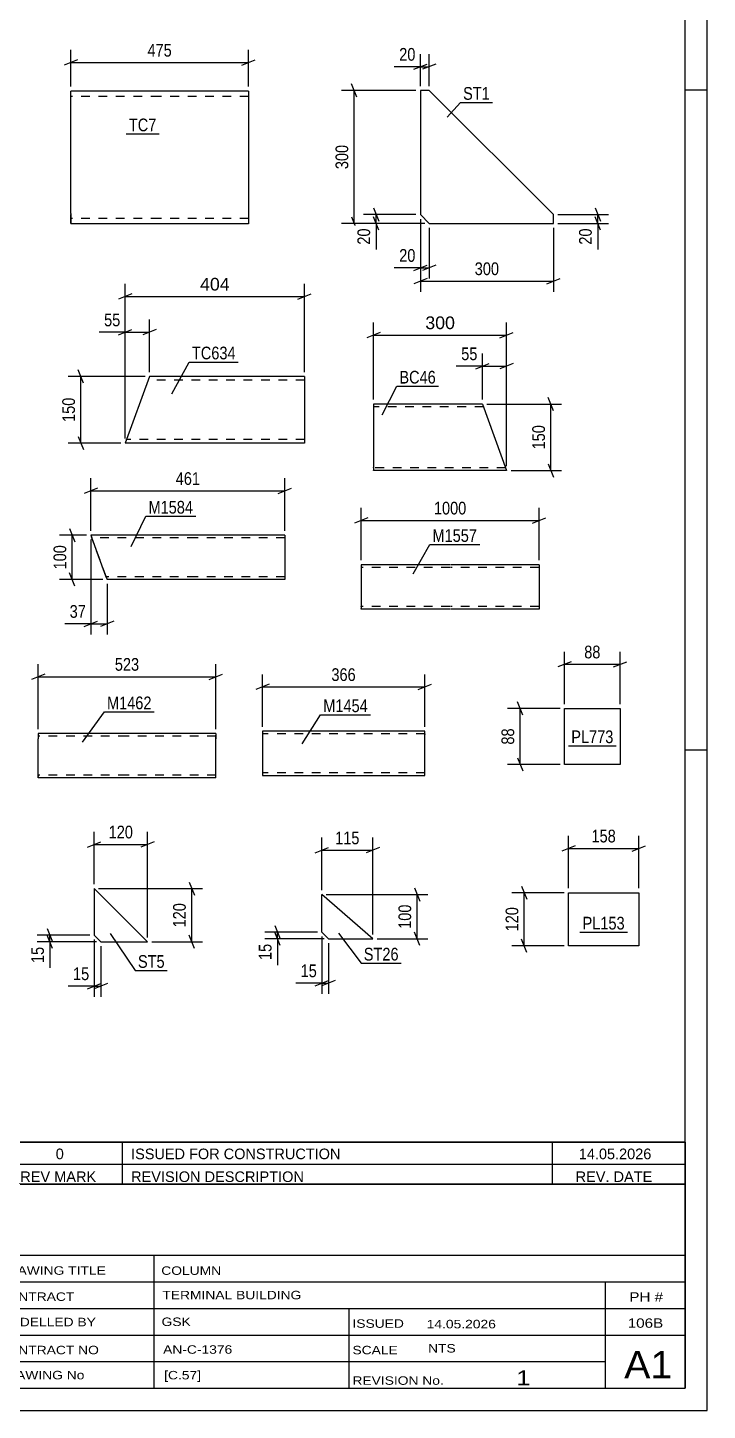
# Model space of a CAD drawing. Header units: millimetres. Extents: x 0 to 841, y 0 to 594.
# Drawn here: x 687.7 to 841, y 0 to 312.1 of the extents above; entities that cross this region are included whole.
import ezdxf

# ---------------------------------------------------------------- set-up
doc = ezdxf.new("R2010")
doc.units = ezdxf.units.MM
doc.linetypes.add('DXK_LINE_DOT2', pattern=[3.9198, 1.9599, -1.9599])
doc.styles.add('Arial', font='ARIAL.TTF', dxfattribs={"height": 0.2})
doc.styles.add('Arial Narrow', font='ARIALN.TTF', dxfattribs={"height": 0.2})

# ---------------------------------------------------------------- blocks, each defined once
blk = doc.blocks.new('Unknown-256180323-1134')
at = {"color": 5, "linetype": 'Continuous'}
for p, q in [((841, 0), (841, 594)), ((836, 5), (836, 589)), ((841, 298), (836, 298)), ((841, 149), (836, 149)), ((5, 5), (836, 5)), ((0, 0), (841, 0))]:
    blk.add_line(p, q, dxfattribs=at)
blk = doc.blocks.new('Part-256180323-11249 - 11248')
at = {"color": 2, "linetype": 'Continuous'}
for p, q in [((754.03, 107.94), (754.03, 116.44)), ((765.53, 106.44), (754.03, 116.44)), ((755.53, 106.44), (754.03, 107.94)), ((755.53, 106.44), (765.53, 106.44))]:
    blk.add_line(p, q, dxfattribs=at)
blk = doc.blocks.new('Part-256180323-11005 - 11004')
at = {"color": 2, "linetype": 'Continuous'}
for p, q in [((717.39, 297.82), (697.39, 297.82)), ((697.39, 270.22), (697.39, 297.82)), ((737.49, 297.82), (717.49, 297.82)), ((737.49, 297.82), (737.49, 267.82)), ((697.39, 270.22), (697.39, 267.82)), ((717.39, 267.82), (697.39, 267.82)), ((737.49, 267.82), (717.49, 267.82))]:
    blk.add_line(p, q, dxfattribs=at)
at = {"color": 7, "linetype": 'DXK_LINE_DOT2'}
for p, q in [((717.39, 296.62), (697.39, 296.62)), ((737.49, 296.62), (717.49, 296.62)), ((697.39, 268), (697.39, 270.22)), ((697.39, 269.02), (697.39, 269.11)), ((717.39, 269.02), (697.39, 269.02)), ((737.49, 269.02), (717.49, 269.02)), ((737.49, 269.02), (737.49, 269.11))]:
    blk.add_line(p, q, dxfattribs=at)
blk = doc.blocks.new('Part-256180323-11063 - 11062')
at = {"color": 2, "linetype": 'Continuous'}
for p, q in [((702.68, 117.77), (702.68, 107.27)), ((702.68, 117.77), (714.68, 105.77)), ((702.68, 107.27), (704.18, 105.77)), ((704.18, 105.77), (714.68, 105.77))]:
    blk.add_line(p, q, dxfattribs=at)
blk = doc.blocks.new('Part-256180323-11108 - 11107')
at = {"color": 2, "linetype": 'Continuous'}
for p, q in [((778.27, 297.93), (776.27, 297.93)), ((776.27, 297.93), (776.27, 269.93)), ((806.27, 269.93), (778.27, 297.93)), ((776.27, 269.93), (778.27, 267.93)), ((806.27, 267.93), (806.27, 269.93)), ((778.27, 267.93), (806.27, 267.93))]:
    blk.add_line(p, q, dxfattribs=at)
blk = doc.blocks.new('Part-256180323-11129 - 11128')
at = {"color": 2, "linetype": 'Continuous'}
for p, q in [((790.26, 227.17), (765.72, 227.17)), ((765.72, 227.17), (765.72, 212.26)), ((790.26, 227.17), (795.72, 212.17)), ((765.72, 212.17), (765.72, 212.26)), ((795.72, 212.17), (765.72, 212.17))]:
    blk.add_line(p, q, dxfattribs=at)
at = {"color": 7, "linetype": 'DXK_LINE_DOT2'}
for p, q in [((790.48, 226.57), (765.72, 226.57)), ((765.72, 212.77), (765.72, 212.81)), ((795.5, 212.77), (765.72, 212.77)), ((795.5, 212.77), (795.48, 212.81))]:
    blk.add_line(p, q, dxfattribs=at)
blk = doc.blocks.new('Part-256180323-11146 - 11145')
at = {"color": 2, "linetype": 'Continuous'}
for p, q in [((809.71, 104.86), (809.71, 116.86)), ((809.71, 116.86), (825.52, 116.86)), ((825.52, 116.86), (825.52, 104.86)), ((825.52, 104.86), (809.71, 104.86))]:
    blk.add_line(p, q, dxfattribs=at)
blk = doc.blocks.new('Part-256180323-11163 - 11162')
at = {"color": 2, "linetype": 'Continuous'}
for p, q in [((715.15, 233.37), (709.69, 218.37)), ((750.11, 233.37), (715.15, 233.37)), ((750.11, 233.37), (750.11, 233.25)), ((750.11, 233.25), (750.11, 218.37)), ((750.11, 218.37), (709.69, 218.37))]:
    blk.add_line(p, q, dxfattribs=at)
at = {"color": 7, "linetype": 'DXK_LINE_DOT2'}
for p, q in [((750.11, 232.57), (714.86, 232.57)), ((709.98, 219.17), (710, 219.23)), ((750.11, 219.17), (709.98, 219.17)), ((750.11, 219.17), (750.11, 219.23))]:
    blk.add_line(p, q, dxfattribs=at)
blk = doc.blocks.new('Part-256180323-11177 - 11176')
at = {"color": 2, "linetype": 'Continuous'}
for p, q in [((777.24, 153.3), (740.62, 153.3)), ((740.62, 153.3), (740.62, 143.39)), ((777.24, 144.5), (777.24, 153.3)), ((777.24, 143.3), (777.24, 144.5)), ((740.62, 143.39), (740.62, 143.3)), ((740.62, 143.3), (777.24, 143.3))]:
    blk.add_line(p, q, dxfattribs=at)
at = {"color": 7, "linetype": 'DXK_LINE_DOT2'}
for p, q in [((777.24, 152.7), (740.62, 152.7)), ((777.24, 152.7), (777.24, 152.65)), ((777.24, 152.65), (777.24, 152.7)), ((777.24, 152.56), (777.24, 152.65)), ((777.24, 152.65), (777.24, 152.56)), ((740.62, 143.9), (740.62, 143.94)), ((777.24, 143.9), (740.62, 143.9)), ((777.24, 143.94), (777.24, 144.27)), ((777.24, 143.9), (777.24, 143.94))]:
    blk.add_line(p, q, dxfattribs=at)
blk = doc.blocks.new('Part-256180323-11193 - 11192')
at = {"color": 2, "linetype": 'Continuous'}
for p, q in [((690.04, 152.77), (690.04, 151.57)), ((710.04, 152.77), (690.04, 152.77)), ((690.04, 143.51), (690.04, 151.57)), ((730.14, 152.77), (710.14, 152.77)), ((730.14, 152.77), (730.14, 152.67)), ((730.14, 152.67), (730.14, 151.57)), ((730.14, 142.77), (730.14, 151.57)), ((690.04, 142.86), (690.04, 143.51)), ((690.04, 142.77), (690.04, 142.86)), ((710.04, 142.77), (690.04, 142.77)), ((730.14, 142.77), (710.14, 142.77))]:
    blk.add_line(p, q, dxfattribs=at)
at = {"color": 7, "linetype": 'DXK_LINE_DOT2'}
for p, q in [((710.04, 152.17), (690.04, 152.17)), ((730.14, 152.17), (710.14, 152.17)), ((730.14, 151.57), (730.14, 152.41)), ((690.04, 143.51), (690.04, 143.12)), ((690.04, 143.37), (690.04, 143.41)), ((710.04, 143.37), (690.04, 143.37)), ((690.04, 142.77), (690.04, 142.77)), ((730.14, 143.37), (710.14, 143.37)), ((730.14, 143.37), (730.14, 143.41))]:
    blk.add_line(p, q, dxfattribs=at)
blk = doc.blocks.new('Part-256180323-11209 - 11208')
at = {"color": 2, "linetype": 'Continuous'}
for p, q in [((701.93, 197.57), (701.93, 197.57)), ((701.96, 197.48), (701.93, 197.57)), ((725.6, 197.57), (701.93, 197.57)), ((702.06, 197.22), (701.96, 197.48)), ((702.2, 196.83), (702.06, 197.22)), ((705.33, 188.31), (702.2, 196.83)), ((745.7, 197.57), (725.7, 197.57)), ((745.7, 197.57), (745.7, 187.57)), ((705.47, 187.93), (705.33, 188.31)), ((705.57, 187.67), (705.47, 187.93)), ((705.6, 187.57), (705.57, 187.67)), ((705.6, 187.57), (705.6, 187.57)), ((725.6, 187.57), (705.6, 187.57)), ((745.7, 187.57), (725.7, 187.57))]:
    blk.add_line(p, q, dxfattribs=at)
at = {"color": 7, "linetype": 'DXK_LINE_DOT2'}
for p, q in [((701.93, 197.57), (701.93, 197.57)), ((701.93, 197.57), (701.96, 197.48)), ((701.96, 197.48), (702.06, 197.22)), ((702.06, 197.22), (702.15, 196.97)), ((705.36, 188.22), (702.15, 196.97)), ((702.15, 196.97), (702.15, 196.97)), ((725.6, 196.97), (702.15, 196.97)), ((702.17, 196.93), (702.15, 196.97)), ((702.17, 196.93), (702.15, 196.97)), ((705.24, 188.54), (702.17, 196.93)), ((702.2, 196.83), (702.17, 196.93)), ((702.22, 196.8), (702.2, 196.83)), ((702.29, 196.6), (702.22, 196.8)), ((745.7, 196.97), (725.7, 196.97)), ((705.31, 188.35), (702.29, 196.6)), ((705.31, 188.35), (705.24, 188.54)), ((705.36, 188.22), (705.31, 188.35)), ((705.31, 188.35), (705.36, 188.22)), ((705.38, 188.17), (705.36, 188.22)), ((705.36, 188.22), (705.38, 188.17)), ((705.36, 188.22), (705.47, 187.93)), ((705.38, 188.17), (705.38, 188.17)), ((725.6, 188.17), (705.38, 188.17)), ((705.47, 187.93), (705.57, 187.67)), ((705.57, 187.67), (705.6, 187.57)), ((705.6, 187.57), (705.6, 187.57)), ((745.7, 188.17), (725.7, 188.17)), ((745.7, 188.17), (745.7, 188.22))]:
    blk.add_line(p, q, dxfattribs=at)
blk = doc.blocks.new('Part-256180323-11216 - 11215')
at = {"color": 2, "linetype": 'Continuous'}
for p, q in [((782.93, 190.89), (762.93, 190.89)), ((762.93, 190.89), (762.93, 180.98)), ((803.03, 190.89), (783.03, 190.89)), ((803.03, 190.89), (803.03, 180.89)), ((762.93, 180.89), (762.93, 180.98)), ((782.93, 180.89), (762.93, 180.89)), ((803.03, 180.89), (783.03, 180.89))]:
    blk.add_line(p, q, dxfattribs=at)
at = {"color": 7, "linetype": 'DXK_LINE_DOT2'}
for p, q in [((782.93, 190.29), (762.93, 190.29)), ((803.03, 190.29), (783.03, 190.29)), ((762.93, 181.49), (762.93, 181.53)), ((782.93, 181.49), (762.93, 181.49)), ((803.03, 181.49), (783.03, 181.49)), ((803.03, 181.49), (803.03, 181.53))]:
    blk.add_line(p, q, dxfattribs=at)
blk = doc.blocks.new('Part-256180323-11223 - 11222')
at = {"color": 2, "linetype": 'Continuous'}
for p, q in [((808.77, 145.83), (808.77, 158.41)), ((808.77, 158.41), (821.34, 158.41)), ((821.34, 158.41), (821.34, 145.83)), ((821.34, 145.83), (808.77, 145.83))]:
    blk.add_line(p, q, dxfattribs=at)
blk = doc.blocks.new('StraightDimension-256180323-11785 - 11248')
at = {"color": 7, "linetype": 'Continuous'}
for p, q in [((743.43, 109.44), (744.63, 106.44)), ((753.03, 107.94), (741.18, 107.94)), ((754.53, 106.44), (741.18, 106.44)), ((744.63, 104.94), (743.43, 107.94)), ((744.03, 106.44), (744.03, 107.94))]:
    blk.add_line(p, q, dxfattribs=at)
at = {"color": 0}
blk.add_wipeout([(743.28, 105.91), (739.08, 105.91), (739.08, 101.06), (743.28, 101.06)], dxfattribs=at)
at = {"color": 7, "linetype": 'Continuous'}
blk.add_line((744.03, 106.44), (744.03, 100.53), dxfattribs=at)
blk.add_line((744.03, 106.44), (744.03, 100.53), dxfattribs=at)
at = {"color": 3, "style": 'Arial Narrow'}
blk.add_text('15', height=2.863, rotation=90.0002, dxfattribs=at).set_placement((742.68, 101.66))
blk = doc.blocks.new('StraightDimension-256180323-11777 - 11248')
at = {"color": 7, "linetype": 'Continuous'}
for p, q in [((754.03, 106.94), (754.03, 94.04)), ((755.53, 105.44), (755.53, 94.04)), ((752.53, 95.84), (755.53, 97.04)), ((757.03, 97.04), (754.03, 95.84)), ((754.03, 96.44), (755.53, 96.44))]:
    blk.add_line(p, q, dxfattribs=at)
at = {"color": 0}
blk.add_wipeout([(753.51, 97.19), (753.51, 101.39), (748.65, 101.39), (748.65, 97.19)], dxfattribs=at)
at = {"color": 7, "linetype": 'Continuous'}
blk.add_line((754.03, 96.44), (748.13, 96.44), dxfattribs=at)
blk.add_line((754.03, 96.44), (748.13, 96.44), dxfattribs=at)
at = {"color": 3, "style": 'Arial Narrow'}
blk.add_text('15', height=2.863, dxfattribs=at).set_placement((749.25, 97.79))
blk = doc.blocks.new('StraightDimension-256180323-11789 - 11248')
at = {"color": 7, "linetype": 'Continuous'}
for p, q in [((755.03, 116.44), (777.93, 116.44)), ((774.93, 117.94), (776.13, 114.94)), ((775.53, 106.44), (775.53, 116.44)), ((766.53, 106.44), (777.93, 106.44)), ((776.13, 104.94), (774.93, 107.94))]:
    blk.add_line(p, q, dxfattribs=at)
at = {"color": 0}
blk.add_wipeout([(774.78, 114.78), (770.58, 114.78), (770.58, 108.1), (774.78, 108.1)], dxfattribs=at)
at = {"color": 3, "style": 'Arial Narrow'}
blk.add_text('100', height=2.863, rotation=90.0002, dxfattribs=at).set_placement((774.18, 108.7))
blk = doc.blocks.new('StraightDimension-256180323-11781 - 11248')
at = {"color": 7, "linetype": 'Continuous'}
for p, q in [((754.03, 117.44), (754.03, 129.29)), ((765.53, 107.44), (765.53, 129.29)), ((752.53, 125.84), (755.53, 127.04)), ((754.03, 126.44), (765.53, 126.44)), ((767.03, 127.04), (764.03, 125.84))]:
    blk.add_line(p, q, dxfattribs=at)
at = {"color": 0}
blk.add_wipeout([(763.13, 127.19), (763.13, 131.39), (756.44, 131.39), (756.44, 127.19)], dxfattribs=at)
at = {"color": 3, "style": 'Arial Narrow'}
blk.add_text('115', height=2.863, dxfattribs=at).set_placement((757.04, 127.79))
blk = doc.blocks.new('StraightDimension-256180323-11285 - 11004')
at = {"color": 7, "linetype": 'Continuous'}
for p, q in [((697.39, 298.82), (697.39, 307.1)), ((737.49, 298.82), (737.49, 307.1)), ((698.89, 304.85), (695.89, 303.65)), ((697.39, 304.25), (737.49, 304.25)), ((735.99, 303.65), (738.99, 304.85))]:
    blk.add_line(p, q, dxfattribs=at)
at = {"color": 0}
blk.add_wipeout([(720.78, 305), (720.78, 309.2), (714.1, 309.2), (714.1, 305)], dxfattribs=at)
at = {"color": 3, "style": 'Arial Narrow'}
blk.add_text('475', height=2.863, dxfattribs=at).set_placement((714.7, 305.6))
blk = doc.blocks.new('StraightDimension-256180323-11459 - 11062')
at = {"color": 7, "linetype": 'Continuous'}
for p, q in [((701.68, 107.27), (689.83, 107.27)), ((692.08, 108.77), (693.28, 105.77)), ((693.28, 104.27), (692.08, 107.27)), ((692.68, 105.77), (692.68, 107.27)), ((703.18, 105.77), (689.83, 105.77))]:
    blk.add_line(p, q, dxfattribs=at)
at = {"color": 0}
blk.add_wipeout([(691.93, 105.24), (687.73, 105.24), (687.73, 100.38), (691.93, 100.38)], dxfattribs=at)
at = {"color": 7, "linetype": 'Continuous'}
blk.add_line((692.68, 105.77), (692.68, 99.86), dxfattribs=at)
blk.add_line((692.68, 105.77), (692.68, 99.86), dxfattribs=at)
at = {"color": 3, "style": 'Arial Narrow'}
blk.add_text('15', height=2.863, rotation=90.0002, dxfattribs=at).set_placement((691.33, 100.98))
blk = doc.blocks.new('StraightDimension-256180323-11451 - 11062')
at = {"color": 7, "linetype": 'Continuous'}
for p, q in [((702.68, 106.27), (702.68, 93.37)), ((704.18, 104.77), (704.18, 93.37)), ((701.18, 95.17), (704.18, 96.37)), ((705.68, 96.37), (702.68, 95.17)), ((702.68, 95.77), (704.18, 95.77))]:
    blk.add_line(p, q, dxfattribs=at)
at = {"color": 0}
blk.add_wipeout([(702.16, 96.52), (702.16, 100.72), (697.3, 100.72), (697.3, 96.52)], dxfattribs=at)
at = {"color": 7, "linetype": 'Continuous'}
blk.add_line((702.68, 95.77), (696.78, 95.77), dxfattribs=at)
blk.add_line((702.68, 95.77), (696.78, 95.77), dxfattribs=at)
at = {"color": 3, "style": 'Arial Narrow'}
blk.add_text('15', height=2.863, dxfattribs=at).set_placement((697.9, 97.12))
blk = doc.blocks.new('StraightDimension-256180323-11463 - 11062')
at = {"color": 7, "linetype": 'Continuous'}
for p, q in [((724.08, 119.27), (725.28, 116.27)), ((703.68, 117.77), (727.08, 117.77)), ((724.68, 105.77), (724.68, 117.77)), ((725.28, 104.27), (724.08, 107.27)), ((715.68, 105.77), (727.08, 105.77))]:
    blk.add_line(p, q, dxfattribs=at)
at = {"color": 0}
blk.add_wipeout([(723.93, 115.11), (719.73, 115.11), (719.73, 108.42), (723.93, 108.42)], dxfattribs=at)
at = {"color": 3, "style": 'Arial Narrow'}
blk.add_text('120', height=2.863, rotation=90.0002, dxfattribs=at).set_placement((723.33, 109.02))
blk = doc.blocks.new('StraightDimension-256180323-11455 - 11062')
at = {"color": 7, "linetype": 'Continuous'}
for p, q in [((701.18, 127.17), (704.18, 128.37)), ((702.68, 118.77), (702.68, 130.62)), ((716.18, 128.37), (713.18, 127.17)), ((714.68, 106.77), (714.68, 130.62)), ((702.68, 127.77), (714.68, 127.77))]:
    blk.add_line(p, q, dxfattribs=at)
at = {"color": 0}
blk.add_wipeout([(712.03, 128.52), (712.03, 132.72), (705.34, 132.72), (705.34, 128.52)], dxfattribs=at)
at = {"color": 3, "style": 'Arial Narrow'}
blk.add_text('120', height=2.863, dxfattribs=at).set_placement((705.94, 129.12))
blk = doc.blocks.new('StraightDimension-256180323-11507 - 11107')
at = {"color": 7, "linetype": 'Continuous'}
for p, q in [((776.27, 268.93), (776.27, 252.53)), ((806.27, 266.93), (806.27, 252.53)), ((777.77, 255.53), (774.77, 254.33)), ((776.27, 254.93), (806.27, 254.93)), ((804.77, 254.33), (807.77, 255.53))]:
    blk.add_line(p, q, dxfattribs=at)
at = {"color": 0}
blk.add_wipeout([(794.61, 255.68), (794.61, 259.88), (787.93, 259.88), (787.93, 255.68)], dxfattribs=at)
at = {"color": 3, "style": 'Arial Narrow'}
blk.add_text('300', height=2.863, dxfattribs=at).set_placement((788.53, 256.28))
blk = doc.blocks.new('StraightDimension-256180323-11499 - 11107')
at = {"color": 7, "linetype": 'Continuous'}
for p, q in [((807.27, 269.93), (818.67, 269.93)), ((815.67, 271.43), (816.87, 268.43)), ((816.87, 266.43), (815.67, 269.43)), ((816.27, 267.93), (816.27, 269.93)), ((807.27, 267.93), (818.67, 267.93))]:
    blk.add_line(p, q, dxfattribs=at)
at = {"color": 0}
blk.add_wipeout([(815.52, 267.41), (811.32, 267.41), (811.32, 262.55), (815.52, 262.55)], dxfattribs=at)
at = {"color": 7, "linetype": 'Continuous'}
blk.add_line((816.27, 267.93), (816.27, 262.03), dxfattribs=at)
blk.add_line((816.27, 267.93), (816.27, 262.03), dxfattribs=at)
at = {"color": 3, "style": 'Arial Narrow'}
blk.add_text('20', height=2.863, rotation=90.0002, dxfattribs=at).set_placement((814.92, 263.15))
blk = doc.blocks.new('StraightDimension-256180323-11491 - 11107')
at = {"color": 7, "linetype": 'Continuous'}
for p, q in [((776.27, 268.93), (776.27, 255.53)), ((778.27, 266.93), (778.27, 255.53)), ((774.77, 257.33), (777.77, 258.53)), ((776.27, 257.93), (778.27, 257.93)), ((779.77, 258.53), (776.77, 257.33))]:
    blk.add_line(p, q, dxfattribs=at)
at = {"color": 0}
blk.add_wipeout([(775.74, 258.68), (775.74, 262.88), (770.89, 262.88), (770.89, 258.68)], dxfattribs=at)
at = {"color": 7, "linetype": 'Continuous'}
blk.add_line((776.27, 257.93), (770.36, 257.93), dxfattribs=at)
blk.add_line((776.27, 257.93), (770.36, 257.93), dxfattribs=at)
at = {"color": 3, "style": 'Arial Narrow'}
blk.add_text('20', height=2.863, dxfattribs=at).set_placement((771.49, 259.28))
blk = doc.blocks.new('StraightDimension-256180323-11511 - 11107')
at = {"color": 7, "linetype": 'Continuous'}
for p, q in [((775.27, 297.93), (758.49, 297.93)), ((761.94, 296.43), (760.74, 299.43)), ((761.34, 267.93), (761.34, 297.93)), ((760.74, 269.43), (761.94, 266.43)), ((777.27, 267.93), (758.49, 267.93))]:
    blk.add_line(p, q, dxfattribs=at)
at = {"color": 0}
blk.add_wipeout([(760.59, 286.28), (756.39, 286.28), (756.39, 279.59), (760.59, 279.59)], dxfattribs=at)
at = {"color": 3, "style": 'Arial Narrow'}
blk.add_text('300', height=2.863, rotation=90.0002, dxfattribs=at).set_placement((759.99, 280.19))
blk = doc.blocks.new('StraightDimension-256180323-11503 - 11107')
at = {"color": 7, "linetype": 'Continuous'}
for p, q in [((775.27, 269.93), (763.42, 269.93)), ((765.67, 271.43), (766.87, 268.43)), ((766.87, 266.43), (765.67, 269.43)), ((766.27, 267.93), (766.27, 269.93)), ((777.27, 267.93), (763.42, 267.93))]:
    blk.add_line(p, q, dxfattribs=at)
at = {"color": 0}
blk.add_wipeout([(765.52, 267.41), (761.32, 267.41), (761.32, 262.55), (765.52, 262.55)], dxfattribs=at)
at = {"color": 7, "linetype": 'Continuous'}
blk.add_line((766.27, 267.93), (766.27, 262.03), dxfattribs=at)
blk.add_line((766.27, 267.93), (766.27, 262.03), dxfattribs=at)
at = {"color": 3, "style": 'Arial Narrow'}
blk.add_text('20', height=2.863, rotation=90.0002, dxfattribs=at).set_placement((764.92, 263.15))
blk = doc.blocks.new('StraightDimension-256180323-11495 - 11107')
at = {"color": 7, "linetype": 'Continuous'}
for p, q in [((776.27, 298.93), (776.27, 306.18)), ((778.27, 298.93), (778.27, 306.18)), ((774.77, 302.73), (777.77, 303.93)), ((776.27, 303.33), (778.27, 303.33)), ((779.77, 303.93), (776.77, 302.73))]:
    blk.add_line(p, q, dxfattribs=at)
at = {"color": 0}
blk.add_wipeout([(775.74, 304.08), (775.74, 308.28), (770.89, 308.28), (770.89, 304.08)], dxfattribs=at)
at = {"color": 7, "linetype": 'Continuous'}
blk.add_line((776.27, 303.33), (770.36, 303.33), dxfattribs=at)
blk.add_line((776.27, 303.33), (770.36, 303.33), dxfattribs=at)
at = {"color": 3, "style": 'Arial Narrow'}
blk.add_text('20', height=2.863, dxfattribs=at).set_placement((771.49, 304.68))
blk = doc.blocks.new('StraightDimension-256180323-11529 - 11128')
at = {"color": 7, "linetype": 'Continuous'}
for p, q in [((790.26, 228.17), (790.26, 238.58)), ((795.72, 213.17), (795.72, 238.58)), ((788.76, 235.13), (791.76, 236.33)), ((790.26, 235.73), (795.72, 235.73)), ((797.22, 236.33), (794.22, 235.13))]:
    blk.add_line(p, q, dxfattribs=at)
at = {"color": 0}
blk.add_wipeout([(789.73, 236.48), (789.73, 240.68), (784.88, 240.68), (784.88, 236.48)], dxfattribs=at)
at = {"color": 7, "linetype": 'Continuous'}
blk.add_line((790.26, 235.73), (784.35, 235.73), dxfattribs=at)
blk.add_line((790.26, 235.73), (784.35, 235.73), dxfattribs=at)
at = {"color": 3, "style": 'Arial Narrow'}
blk.add_text('55', height=2.863, dxfattribs=at).set_placement((785.48, 237.08))
blk = doc.blocks.new('StraightDimension-256180323-14164 - 11128')
at = {"color": 7, "linetype": 'Continuous'}
for p, q in [((806.32, 225.67), (805.12, 228.67)), ((791.26, 227.17), (808.12, 227.17)), ((805.72, 212.17), (805.72, 227.17)), ((805.12, 213.67), (806.32, 210.67)), ((796.72, 212.17), (808.12, 212.17))]:
    blk.add_line(p, q, dxfattribs=at)
at = {"color": 0}
blk.add_wipeout([(804.97, 223.01), (800.77, 223.01), (800.77, 216.33), (804.97, 216.33)], dxfattribs=at)
at = {"color": 3, "style": 'Arial Narrow'}
blk.add_text('150', height=2.863, rotation=90.0002, dxfattribs=at).set_placement((804.37, 216.93))
blk = doc.blocks.new('StraightDimension-256180323-14232 - 11128')
at = {"color": 7, "linetype": 'Continuous'}
for p, q in [((765.72, 228.17), (765.72, 245.58)), ((795.72, 213.17), (795.72, 245.58)), ((767.22, 243.33), (764.22, 242.13)), ((765.72, 242.73), (795.72, 242.73)), ((794.22, 242.13), (797.22, 243.33))]:
    blk.add_line(p, q, dxfattribs=at)
at = {"color": 0}
blk.add_wipeout([(784.65, 243.48), (784.65, 247.68), (776.78, 247.68), (776.78, 243.48)], dxfattribs=at)
at = {"color": 3, "style": 'Arial'}
blk.add_text('300', height=2.865, dxfattribs=at).set_placement((777.38, 244.08))
blk = doc.blocks.new('StraightDimension-256180323-11589 - 11145')
at = {"color": 7, "linetype": 'Continuous'}
for p, q in [((809.71, 117.86), (809.71, 129.71)), ((825.52, 117.86), (825.52, 129.71)), ((811.21, 127.46), (808.21, 126.26)), ((809.71, 126.86), (825.52, 126.86)), ((824.02, 126.26), (827.02, 127.46))]:
    blk.add_line(p, q, dxfattribs=at)
at = {"color": 0}
blk.add_wipeout([(820.95, 127.61), (820.95, 131.81), (814.27, 131.81), (814.27, 127.61)], dxfattribs=at)
at = {"color": 3, "style": 'Arial Narrow'}
blk.add_text('158', height=2.863, dxfattribs=at).set_placement((814.87, 128.21))
blk = doc.blocks.new('StraightDimension-256180323-11585 - 11145')
at = {"color": 7, "linetype": 'Continuous'}
for p, q in [((808.71, 116.86), (796.86, 116.86)), ((799.11, 118.36), (800.31, 115.36)), ((799.71, 104.86), (799.71, 116.86)), ((800.31, 103.36), (799.11, 106.36)), ((808.71, 104.86), (796.86, 104.86))]:
    blk.add_line(p, q, dxfattribs=at)
at = {"color": 0}
blk.add_wipeout([(798.96, 114.2), (794.76, 114.2), (794.76, 107.52), (798.96, 107.52)], dxfattribs=at)
at = {"color": 3, "style": 'Arial Narrow'}
blk.add_text('120', height=2.863, rotation=90.0002, dxfattribs=at).set_placement((798.36, 108.12))
blk = doc.blocks.new('StraightDimension-256180323-11601 - 11162')
at = {"color": 7, "linetype": 'Continuous'}
for p, q in [((708.19, 242.77), (711.19, 243.97)), ((709.69, 219.37), (709.69, 246.22)), ((716.65, 243.97), (713.65, 242.77)), ((715.15, 234.37), (715.15, 246.22)), ((709.69, 243.37), (715.15, 243.37))]:
    blk.add_line(p, q, dxfattribs=at)
at = {"color": 0}
blk.add_wipeout([(709.16, 244.12), (709.16, 248.32), (704.31, 248.32), (704.31, 244.12)], dxfattribs=at)
at = {"color": 7, "linetype": 'Continuous'}
blk.add_line((709.69, 243.37), (703.78, 243.37), dxfattribs=at)
blk.add_line((709.69, 243.37), (703.78, 243.37), dxfattribs=at)
at = {"color": 3, "style": 'Arial Narrow'}
blk.add_text('55', height=2.863, dxfattribs=at).set_placement((704.91, 244.72))
blk = doc.blocks.new('StraightDimension-256180323-11605 - 11162')
at = {"color": 7, "linetype": 'Continuous'}
for p, q in [((700.29, 231.87), (699.09, 234.87)), ((714.15, 233.37), (696.84, 233.37)), ((699.69, 218.37), (699.69, 233.37)), ((699.09, 219.87), (700.29, 216.87)), ((708.69, 218.37), (696.84, 218.37))]:
    blk.add_line(p, q, dxfattribs=at)
at = {"color": 0}
blk.add_wipeout([(698.94, 229.21), (694.74, 229.21), (694.74, 222.53), (698.94, 222.53)], dxfattribs=at)
at = {"color": 3, "style": 'Arial Narrow'}
blk.add_text('150', height=2.863, rotation=90.0002, dxfattribs=at).set_placement((698.34, 223.13))
blk = doc.blocks.new('StraightDimension-256180323-14153 - 11162')
at = {"color": 7, "linetype": 'Continuous'}
for p, q in [((709.69, 219.37), (709.69, 254.29)), ((750.11, 234.37), (750.11, 254.29)), ((711.19, 252.04), (708.19, 250.84)), ((709.69, 251.44), (750.11, 251.44)), ((748.61, 250.84), (751.61, 252.04))]:
    blk.add_line(p, q, dxfattribs=at)
at = {"color": 0}
blk.add_wipeout([(733.84, 252.19), (733.84, 256.39), (725.96, 256.39), (725.96, 252.19)], dxfattribs=at)
at = {"color": 3, "style": 'Arial'}
blk.add_text('404', height=2.865, dxfattribs=at).set_placement((726.56, 252.79))
blk = doc.blocks.new('StraightDimension-256180323-11627 - 11176')
at = {"color": 7, "linetype": 'Continuous'}
for p, q in [((740.62, 154.3), (740.62, 166.15)), ((777.24, 154.3), (777.24, 166.15)), ((742.12, 163.9), (739.12, 162.7)), ((740.62, 163.3), (777.24, 163.3)), ((775.74, 162.7), (778.74, 163.9))]:
    blk.add_line(p, q, dxfattribs=at)
at = {"color": 0}
blk.add_wipeout([(762.27, 164.05), (762.27, 168.25), (755.59, 168.25), (755.59, 164.05)], dxfattribs=at)
at = {"color": 3, "style": 'Arial Narrow'}
blk.add_text('366', height=2.863, dxfattribs=at).set_placement((756.19, 164.65))
blk = doc.blocks.new('StraightDimension-256180323-11667 - 11192')
at = {"color": 7, "linetype": 'Continuous'}
for p, q in [((691.54, 166.22), (688.54, 165.02)), ((690.04, 153.77), (690.04, 168.47)), ((690.04, 165.62), (730.14, 165.62)), ((728.64, 165.02), (731.64, 166.22)), ((730.14, 153.77), (730.14, 168.47))]:
    blk.add_line(p, q, dxfattribs=at)
at = {"color": 0}
blk.add_wipeout([(713.43, 166.37), (713.43, 170.57), (706.74, 170.57), (706.74, 166.37)], dxfattribs=at)
at = {"color": 3, "style": 'Arial Narrow'}
blk.add_text('523', height=2.863, dxfattribs=at).set_placement((707.34, 166.97))
blk = doc.blocks.new('StraightDimension-256180323-11685 - 11208')
at = {"color": 7, "linetype": 'Continuous'}
for p, q in [((701.93, 196.57), (701.93, 175.17)), ((705.6, 186.57), (705.6, 175.17)), ((700.43, 176.97), (703.43, 178.17)), ((707.1, 178.17), (704.1, 176.97)), ((701.93, 177.57), (705.6, 177.57))]:
    blk.add_line(p, q, dxfattribs=at)
at = {"color": 0}
blk.add_wipeout([(701.41, 178.32), (701.41, 182.52), (696.55, 182.52), (696.55, 178.32)], dxfattribs=at)
at = {"color": 7, "linetype": 'Continuous'}
blk.add_line((701.93, 177.57), (696.02, 177.57), dxfattribs=at)
blk.add_line((701.93, 177.57), (696.02, 177.57), dxfattribs=at)
at = {"color": 3, "style": 'Arial Narrow'}
blk.add_text('37', height=2.863, dxfattribs=at).set_placement((697.15, 178.92))
blk = doc.blocks.new('StraightDimension-256180323-11689 - 11208')
at = {"color": 7, "linetype": 'Continuous'}
for p, q in [((700.93, 197.57), (694.87, 197.57)), ((697.12, 199.07), (698.32, 196.07)), ((697.72, 187.57), (697.72, 197.57)), ((704.6, 187.57), (694.87, 187.57)), ((698.32, 186.07), (697.12, 189.07))]:
    blk.add_line(p, q, dxfattribs=at)
at = {"color": 0}
blk.add_wipeout([(696.97, 195.92), (692.77, 195.92), (692.77, 189.23), (696.97, 189.23)], dxfattribs=at)
at = {"color": 3, "style": 'Arial Narrow'}
blk.add_text('100', height=2.863, rotation=90.0002, dxfattribs=at).set_placement((696.37, 189.83))
blk = doc.blocks.new('StraightDimension-256180323-11695 - 11208')
at = {"color": 7, "linetype": 'Continuous'}
for p, q in [((701.93, 198.57), (701.93, 210.42)), ((745.7, 198.57), (745.7, 210.42)), ((703.43, 208.17), (700.43, 206.97)), ((701.93, 207.57), (745.7, 207.57)), ((744.2, 206.97), (747.2, 208.17))]:
    blk.add_line(p, q, dxfattribs=at)
at = {"color": 0}
blk.add_wipeout([(727.16, 208.32), (727.16, 212.52), (720.47, 212.52), (720.47, 208.32)], dxfattribs=at)
at = {"color": 3, "style": 'Arial Narrow'}
blk.add_text('461', height=2.863, dxfattribs=at).set_placement((721.07, 208.92))
blk = doc.blocks.new('StraightDimension-256180323-11699 - 11215')
at = {"color": 7, "linetype": 'Continuous'}
for p, q in [((762.93, 191.89), (762.93, 203.74)), ((803.03, 191.89), (803.03, 203.74)), ((764.43, 201.49), (761.43, 200.29)), ((762.93, 200.89), (803.03, 200.89)), ((801.53, 200.29), (804.53, 201.49))]:
    blk.add_line(p, q, dxfattribs=at)
at = {"color": 0}
blk.add_wipeout([(787.24, 201.64), (787.24, 205.84), (778.72, 205.84), (778.72, 201.64)], dxfattribs=at)
at = {"color": 3, "style": 'Arial Narrow'}
blk.add_text('1000', height=2.863, dxfattribs=at).set_placement((779.32, 202.24))
blk = doc.blocks.new('StraightDimension-256180323-11703 - 11222')
at = {"color": 7, "linetype": 'Continuous'}
for p, q in [((799.37, 156.91), (798.17, 159.91)), ((807.77, 158.41), (795.92, 158.41)), ((798.77, 145.83), (798.77, 158.41)), ((798.17, 147.33), (799.37, 144.33)), ((807.77, 145.83), (795.92, 145.83))]:
    blk.add_line(p, q, dxfattribs=at)
at = {"color": 0}
blk.add_wipeout([(798.02, 154.55), (793.82, 154.55), (793.82, 149.69), (798.02, 149.69)], dxfattribs=at)
at = {"color": 3, "style": 'Arial Narrow'}
blk.add_text('88', height=2.863, rotation=90.0002, dxfattribs=at).set_placement((797.42, 150.29))
blk = doc.blocks.new('StraightDimension-256180323-11707 - 11222')
at = {"color": 7, "linetype": 'Continuous'}
for p, q in [((810.27, 169.01), (807.27, 167.81)), ((808.77, 159.41), (808.77, 171.26)), ((819.84, 167.81), (822.84, 169.01)), ((821.34, 159.41), (821.34, 171.26)), ((808.77, 168.41), (821.34, 168.41))]:
    blk.add_line(p, q, dxfattribs=at)
at = {"color": 0}
blk.add_wipeout([(817.49, 169.16), (817.49, 173.36), (812.63, 173.36), (812.63, 169.16)], dxfattribs=at)
at = {"color": 3, "style": 'Arial Narrow'}
blk.add_text('88', height=2.863, dxfattribs=at).set_placement((813.23, 169.76))
blk = doc.blocks.new('Unknown-256180323-16235')
at = {"color": 7, "linetype": 'Continuous'}
for p, q in [((676, 51.05), (676, 5)), ((676, 51.05), (836, 51.05)), ((836, 51), (836, 5)), ((676, 35), (836, 35)), ((716.14, 35), (716.14, 5)), ((676, 29), (836, 29)), ((818, 5.05), (818, 29.05)), ((676, 23), (836, 23)), ((760.14, 23), (760.14, 5)), ((676, 17), (836, 17)), ((676, 11), (818, 11)), ((676, 5), (836, 5))]:
    blk.add_line(p, q, dxfattribs=at)
at = {"color": 7, "style": 'Arial Narrow'}
for s, height, width, p in [('DRAWING TITLE', 1.9089, 1.425378, (680.88, 30.61)), ('COLUMN', 1.909, 1.425378, (717.81, 30.59)), ('CONTRACT', 1.909, 1.425378, (680.88, 24.71)), ('TERMINAL BUILDING', 1.9089, 1.425378, (718.06, 25.07)), ('MODELLED BY', 1.9089, 1.425378, (680.88, 18.98)), ('GSK', 1.909, 1.425378, (717.88, 19.04)), ('ISSUED', 1.909, 1.425378, (760.94, 18.64)), ('14.05.2026', 1.909, 1.425378, (777.69, 18.52)), ('CONTRACT NO', 1.9089, 1.425378, (680.88, 12.66)), ('AN-C-1376', 1.909, 1.425378, (718.23, 12.78)), ('SCALE', 1.909, 1.425378, (760.94, 12.65)), ('A1', 6.204, 1.25, (822.24, 7.2)), ('DRAWING No', 1.909, 1.425378, (680.56, 7)), ('[C.57]', 1.909, 1.425378, (718.46, 6.99)), ('REVISION No.', 1.9089, 1.425378, (760.94, 5.77)), ('1', 3.34, 1.5, (797.91, 5.68))]:
    blk.add_text(s, height=height, dxfattribs=dict(at, width=width)).set_placement(p)
at = {"color": 7, "linetype": 'Continuous', "style": 'Arial Narrow'}
for s, height, width, p in [('PH #', 2.1, 1.42538, (823.4, 24.55)), ('106B', 2.1, 1.42538, (823.04, 18.65)), ('NTS', 1.909, 1.425378, (778, 13.05))]:
    blk.add_text(s, height=height, dxfattribs=dict(at, width=width)).set_placement(p)
blk = doc.blocks.new('Unknown-256180323-16238')
at = {"color": 7, "linetype": 'Continuous'}
for p, q in [((676, 60.55), (836, 60.55)), ((836, 60.55), (676, 60.55)), ((676, 60.55), (676, 55.55)), ((685, 60.55), (685, 55.55)), ((709, 60.55), (709, 55.55)), ((806, 60.55), (806, 55.55)), ((836, 60.55), (836, 55.55)), ((676, 55.55), (836, 55.55)), ((676, 55.55), (676, 51.05)), ((676, 55.55), (836, 55.55)), ((685, 55.55), (685, 51.05)), ((709, 55.55), (709, 51.05)), ((806, 55.55), (806, 51.05)), ((836, 55.55), (836, 51.05)), ((836, 51.05), (676, 51.05))]:
    blk.add_line(p, q, dxfattribs=at)
at = {"color": 7, "linetype": 'Continuous', "style": 'Arial Narrow'}
for s, height, width, p in [('1', 2.39, 1.196471, (679.16, 56.7)), ('0', 2.39, 1.196471, (694, 56.7)), ('ISSUED FOR CONSTRUCTION', 2.3861, 1.196471, (711, 56.7)), ('14.05.2026', 2.386, 1.196471, (812, 56.7)), ('No', 2.386, 1.2, (677.54, 51.55)), ('REV MARK', 2.386, 1.2, (686, 51.55)), ('REVISION DESCRIPTION', 2.3861, 1.2, (711, 51.55)), ('REV. DATE', 2.386, 1.2, (811.28, 51.55))]:
    blk.add_text(s, height=height, dxfattribs=dict(at, width=width)).set_placement(p)
blk = doc.blocks.new('Mark-256180323-11868 - 11248')
at = {"color": 0}
blk.add_wipeout([(771.36, 101.55), (771.36, 104.55), (763.5, 104.55), (763.5, 101.55)], dxfattribs=at)
blk.add_wipeout([(771.36, 101.55), (771.36, 104.55), (763.5, 104.55), (763.5, 101.55)], dxfattribs=at)
at = {"color": 30, "linetype": 'Continuous'}
for p, q in [((757.8, 107.72), (762.9, 100.95)), ((762.9, 100.95), (771.96, 100.95))]:
    blk.add_line(p, q, dxfattribs=at)
at = {"color": 3, "style": 'Arial Narrow'}
blk.add_text('ST26', height=2.863, dxfattribs=at).set_placement((763.5, 101.55))
blk = doc.blocks.new('Mark-256180323-11792 - 11004')
at = {"color": 0}
blk.add_wipeout([(716.71, 288.75), (716.71, 291.75), (710.5, 291.75), (710.5, 288.75)], dxfattribs=at)
blk.add_wipeout([(716.71, 288.75), (716.71, 291.75), (710.5, 291.75), (710.5, 288.75)], dxfattribs=at)
at = {"color": 30, "linetype": 'Continuous'}
blk.add_line((709.9, 288.15), (717.31, 288.15), dxfattribs=at)
at = {"color": 3, "style": 'Arial Narrow'}
blk.add_text('TC7', height=2.863, dxfattribs=at).set_placement((710.5, 288.75))
blk = doc.blocks.new('Mark-256180323-11813 - 11062')
at = {"color": 0}
blk.add_wipeout([(718.57, 99.9), (718.57, 102.9), (712.55, 102.9), (712.55, 99.9)], dxfattribs=at)
blk.add_wipeout([(718.57, 99.9), (718.57, 102.9), (712.55, 102.9), (712.55, 99.9)], dxfattribs=at)
at = {"color": 30, "linetype": 'Continuous'}
for p, q in [((706.25, 107.68), (711.95, 99.3)), ((711.95, 99.3), (719.17, 99.3))]:
    blk.add_line(p, q, dxfattribs=at)
at = {"color": 3, "style": 'Arial Narrow'}
blk.add_text('ST5', height=2.863, dxfattribs=at).set_placement((712.55, 99.9))
blk = doc.blocks.new('Mark-256180323-11819 - 11107')
at = {"color": 0}
blk.add_wipeout([(791.92, 295.86), (791.92, 298.86), (785.9, 298.86), (785.9, 295.86)], dxfattribs=at)
blk.add_wipeout([(791.92, 295.86), (791.92, 298.86), (785.9, 298.86), (785.9, 295.86)], dxfattribs=at)
at = {"color": 30, "linetype": 'Continuous'}
for p, q in [((782.3, 291.9), (785.3, 295.26)), ((785.3, 295.26), (792.52, 295.26))]:
    blk.add_line(p, q, dxfattribs=at)
at = {"color": 3, "style": 'Arial Narrow'}
blk.add_text('ST1', height=2.863, dxfattribs=at).set_placement((785.9, 295.86))
blk = doc.blocks.new('Mark-256180323-11825 - 11128')
at = {"color": 0}
blk.add_wipeout([(779.75, 231.8), (779.75, 234.8), (771.53, 234.8), (771.53, 231.8)], dxfattribs=at)
blk.add_wipeout([(779.75, 231.8), (779.75, 234.8), (771.53, 234.8), (771.53, 231.8)], dxfattribs=at)
at = {"color": 30, "linetype": 'Continuous'}
for p, q in [((767.65, 224.77), (770.93, 231.2)), ((770.93, 231.2), (780.35, 231.2))]:
    blk.add_line(p, q, dxfattribs=at)
at = {"color": 3, "style": 'Arial Narrow'}
blk.add_text('BC46', height=2.863, dxfattribs=at).set_placement((771.53, 231.8))
blk = doc.blocks.new('Mark-256180323-11829 - 11145')
at = {"color": 0}
blk.add_wipeout([(822.36, 108.55), (822.36, 111.55), (812.86, 111.55), (812.86, 108.55)], dxfattribs=at)
blk.add_wipeout([(822.36, 108.55), (822.36, 111.55), (812.86, 111.55), (812.86, 108.55)], dxfattribs=at)
at = {"color": 30, "linetype": 'Continuous'}
blk.add_line((812.26, 107.95), (822.96, 107.95), dxfattribs=at)
at = {"color": 3, "style": 'Arial Narrow'}
blk.add_text('PL153', height=2.863, dxfattribs=at).set_placement((812.86, 108.55))
blk = doc.blocks.new('Mark-256180323-11835 - 11162')
at = {"color": 0}
blk.add_wipeout([(734.59, 237.26), (734.59, 240.26), (724.73, 240.26), (724.73, 237.26)], dxfattribs=at)
blk.add_wipeout([(734.59, 237.26), (734.59, 240.26), (724.73, 240.26), (724.73, 237.26)], dxfattribs=at)
at = {"color": 30, "linetype": 'Continuous'}
for p, q in [((720.18, 229.46), (724.13, 236.66)), ((724.13, 236.66), (735.19, 236.66))]:
    blk.add_line(p, q, dxfattribs=at)
at = {"color": 3, "style": 'Arial Narrow'}
blk.add_text('TC634', height=2.863, dxfattribs=at).set_placement((724.73, 237.26))
blk = doc.blocks.new('Mark-256180323-11841 - 11176')
at = {"color": 0}
blk.add_wipeout([(764.41, 157.62), (764.41, 160.62), (754.36, 160.62), (754.36, 157.62)], dxfattribs=at)
blk.add_wipeout([(764.41, 157.62), (764.41, 160.62), (754.36, 160.62), (754.36, 157.62)], dxfattribs=at)
at = {"color": 30, "linetype": 'Continuous'}
for p, q in [((749.57, 150.48), (753.76, 157.02)), ((753.76, 157.02), (765.01, 157.02))]:
    blk.add_line(p, q, dxfattribs=at)
at = {"color": 3, "style": 'Arial Narrow'}
blk.add_text('M1454', height=2.863, dxfattribs=at).set_placement((754.36, 157.62))
blk = doc.blocks.new('Mark-256180323-11849 - 11192')
at = {"color": 0}
blk.add_wipeout([(715.62, 158.27), (715.62, 161.27), (705.57, 161.27), (705.57, 158.27)], dxfattribs=at)
blk.add_wipeout([(715.62, 158.27), (715.62, 161.27), (705.57, 161.27), (705.57, 158.27)], dxfattribs=at)
at = {"color": 30, "linetype": 'Continuous'}
for p, q in [((700.06, 150.82), (704.97, 157.67)), ((704.97, 157.67), (716.22, 157.67))]:
    blk.add_line(p, q, dxfattribs=at)
at = {"color": 3, "style": 'Arial Narrow'}
blk.add_text('M1462', height=2.863, dxfattribs=at).set_placement((705.57, 158.27))
blk = doc.blocks.new('Mark-256180323-11855 - 11208')
at = {"color": 0}
blk.add_wipeout([(724.98, 202.44), (724.98, 205.44), (714.93, 205.44), (714.93, 202.44)], dxfattribs=at)
blk.add_wipeout([(724.98, 202.44), (724.98, 205.44), (714.93, 205.44), (714.93, 202.44)], dxfattribs=at)
at = {"color": 30, "linetype": 'Continuous'}
for p, q in [((711.01, 194.99), (714.33, 201.84)), ((714.33, 201.84), (725.58, 201.84))]:
    blk.add_line(p, q, dxfattribs=at)
at = {"color": 3, "style": 'Arial Narrow'}
blk.add_text('M1584', height=2.863, dxfattribs=at).set_placement((714.93, 202.44))
blk = doc.blocks.new('Mark-256180323-11858 - 11215')
at = {"color": 0}
blk.add_wipeout([(789.04, 196.05), (789.04, 199.05), (778.99, 199.05), (778.99, 196.05)], dxfattribs=at)
blk.add_wipeout([(789.04, 196.05), (789.04, 199.05), (778.99, 199.05), (778.99, 196.05)], dxfattribs=at)
at = {"color": 30, "linetype": 'Continuous'}
for p, q in [((774.64, 188.87), (778.39, 195.45)), ((778.39, 195.45), (789.64, 195.45))]:
    blk.add_line(p, q, dxfattribs=at)
at = {"color": 3, "style": 'Arial Narrow'}
blk.add_text('M1557', height=2.863, dxfattribs=at).set_placement((778.99, 196.05))
blk = doc.blocks.new('Mark-256180323-14356 - 11222')
at = {"color": 0}
blk.add_wipeout([(819.81, 150.62), (819.81, 153.62), (810.31, 153.62), (810.31, 150.62)], dxfattribs=at)
blk.add_wipeout([(819.81, 150.62), (819.81, 153.62), (810.31, 153.62), (810.31, 150.62)], dxfattribs=at)
at = {"color": 30, "linetype": 'Continuous'}
blk.add_line((809.71, 150.02), (820.41, 150.02), dxfattribs=at)
at = {"color": 3, "style": 'Arial Narrow'}
blk.add_text('PL773', height=2.863, dxfattribs=at).set_placement((810.31, 150.62))

msp = doc.modelspace()

# ---------------------------------------------------------------- block references
for name in ['Unknown-256180323-1134', 'Part-256180323-11005 - 11004', 'Part-256180323-11108 - 11107', 'Part-256180323-11163 - 11162', 'Part-256180323-11129 - 11128', 'Part-256180323-11209 - 11208', 'Part-256180323-11216 - 11215', 'Part-256180323-11223 - 11222', 'Part-256180323-11177 - 11176', 'Part-256180323-11193 - 11192', 'Part-256180323-11063 - 11062', 'Part-256180323-11249 - 11248', 'Part-256180323-11146 - 11145', 'Unknown-256180323-16238', 'Unknown-256180323-16235']:
    msp.add_blockref(name, (0, 0))

# ---------------------------------------------------------------- next in the draw order: block references
for name in ['StraightDimension-256180323-11285 - 11004', 'Mark-256180323-11819 - 11107', 'Mark-256180323-11792 - 11004', 'StraightDimension-256180323-11507 - 11107', 'StraightDimension-256180323-11601 - 11162', 'StraightDimension-256180323-11529 - 11128', 'StraightDimension-256180323-11699 - 11215', 'StraightDimension-256180323-11685 - 11208', 'StraightDimension-256180323-11667 - 11192', 'StraightDimension-256180323-11627 - 11176', 'StraightDimension-256180323-11703 - 11222', 'Mark-256180323-14356 - 11222', 'StraightDimension-256180323-11589 - 11145', 'StraightDimension-256180323-11785 - 11248', 'Mark-256180323-11829 - 11145', 'StraightDimension-256180323-11459 - 11062']:
    msp.add_blockref(name, (0, 0))

# ---------------------------------------------------------------- next in the draw order: block references
for name in ['StraightDimension-256180323-11491 - 11107', 'StraightDimension-256180323-11499 - 11107', 'StraightDimension-256180323-11605 - 11162', 'StraightDimension-256180323-14164 - 11128', 'StraightDimension-256180323-11689 - 11208', 'Mark-256180323-11858 - 11215', 'StraightDimension-256180323-11707 - 11222', 'Mark-256180323-11849 - 11192', 'Mark-256180323-11841 - 11176', 'StraightDimension-256180323-11585 - 11145', 'StraightDimension-256180323-11451 - 11062', 'StraightDimension-256180323-11777 - 11248']:
    msp.add_blockref(name, (0, 0))

# ---------------------------------------------------------------- next in the draw order: block references
for name in ['StraightDimension-256180323-11511 - 11107', 'StraightDimension-256180323-14153 - 11162', 'StraightDimension-256180323-14232 - 11128', 'StraightDimension-256180323-11695 - 11208', 'StraightDimension-256180323-11463 - 11062', 'StraightDimension-256180323-11789 - 11248']:
    msp.add_blockref(name, (0, 0))

# ---------------------------------------------------------------- next in the draw order: block references
for name in ['StraightDimension-256180323-11495 - 11107', 'StraightDimension-256180323-11503 - 11107', 'Mark-256180323-11835 - 11162', 'Mark-256180323-11825 - 11128', 'Mark-256180323-11855 - 11208', 'StraightDimension-256180323-11455 - 11062', 'StraightDimension-256180323-11781 - 11248']:
    msp.add_blockref(name, (0, 0))

# ---------------------------------------------------------------- next in the draw order: block references
for name in ['Mark-256180323-11813 - 11062', 'Mark-256180323-11868 - 11248']:
    msp.add_blockref(name, (0, 0))

doc.saveas('drawing.dxf')
